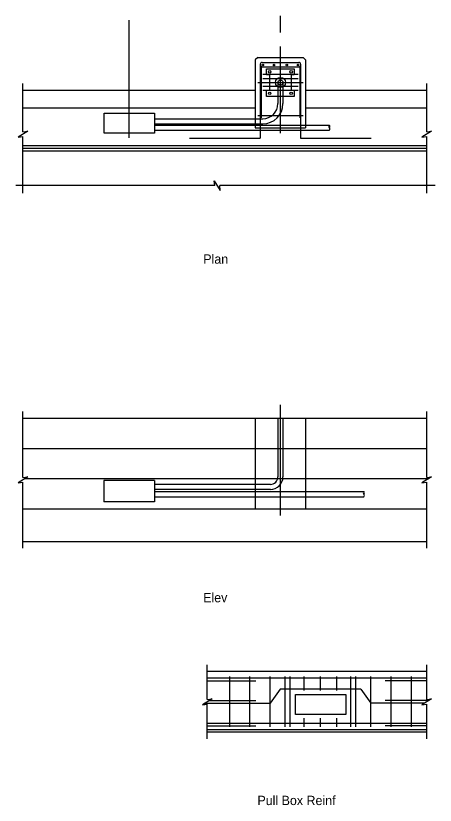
# Model space of a CAD drawing. Extents: x -844.9 to -803.6, y 403.6 to 443.1.
# Drawn here: x -817.47 to -803.61, y 417 to 443.08 of the extents above; entities that cross this region are included whole.
import ezdxf

# ---------------------------------------------------------------- set-up
doc = ezdxf.new("R2010")
doc.units = 0
for name, color, linetype in [('pp_NO-PLOT', 7, 'Continuous'), ('str_Center-Line-A', 7, 'Continuous'), ('str_Concrete-A', 7, 'Continuous'), ('str_Misc-Steel-A', 7, 'Continuous'), ('str_Reinforcement-B', 7, 'Continuous'), ('str_Reinforcement-C', 7, 'Continuous'), ('str_Reinforcement-D', 7, 'Continuous')]:
    doc.layers.add(name, color=color, linetype=linetype)

msp = doc.modelspace()

# ---------------------------------------------------------------- linework, layer by layer
at = {"layer": 'str_Center-Line-A'}
for p, q in [((-808.727, 442.529), (-808.727, 443.078)), ((-813.727, 439.05), (-813.727, 442.938)), ((-808.727, 439.201), (-808.727, 442.067)), ((-809.477, 440.872), (-807.977, 440.872)), ((-808.727, 426.567), (-808.727, 430.227)), ((-812.894, 427.725), (-814.561, 427.725)), ((-812.894, 427.023), (-814.561, 427.023))]:
    msp.add_line(p, q, dxfattribs=at)
at = {"layer": 'str_Concrete-A'}
for p, q in [((-809.477, 441.705), (-809.56, 441.622)), ((-809.56, 441.622), (-809.56, 440.038)), ((-809.477, 441.705), (-807.977, 441.705)), ((-809.394, 441.476), (-809.394, 439.038)), ((-809.331, 441.538), (-808.123, 441.538)), ((-808.061, 441.476), (-808.061, 439.038)), ((-807.894, 441.622), (-807.977, 441.705)), ((-807.894, 441.622), (-807.894, 440.038)), ((-817.238, 439.246), (-817.238, 440.842)), ((-808.811, 440.872), (-808.811, 440.176)), ((-808.644, 440.872), (-808.644, 440.176)), ((-803.891, 439.246), (-803.891, 440.842)), ((-817.238, 440.622), (-809.56, 440.622)), ((-807.894, 440.622), (-803.891, 440.622)), ((-817.238, 440.038), (-809.56, 440.038)), ((-809.56, 440.038), (-809.56, 439.372)), ((-807.894, 440.038), (-803.891, 440.038)), ((-807.894, 440.038), (-807.894, 439.372)), ((-812.89, 439.676), (-809.311, 439.676)), ((-812.89, 439.509), (-809.311, 439.509)), ((-812.89, 439.463), (-807.116, 439.463)), ((-817.078, 439.266), (-817.398, 439.066)), ((-817.238, 439.246), (-817.078, 439.266)), ((-812.89, 439.296), (-807.116, 439.296)), ((-809.56, 439.372), (-807.894, 439.372)), ((-803.731, 439.266), (-804.051, 439.066)), ((-803.891, 439.246), (-803.731, 439.266)), ((-817.398, 439.066), (-817.238, 439.086)), ((-817.238, 437.218), (-817.238, 439.086)), ((-811.727, 439.038), (-809.394, 439.038)), ((-808.061, 439.038), (-805.727, 439.038)), ((-804.051, 439.066), (-803.891, 439.086)), ((-803.891, 437.218), (-803.891, 439.086)), ((-817.238, 438.788), (-803.891, 438.788)), ((-817.238, 438.705), (-803.891, 438.705)), ((-817.238, 438.621), (-803.891, 438.621)), ((-810.895, 437.47), (-810.915, 437.63)), ((-810.915, 437.63), (-810.715, 437.31)), ((-810.895, 437.47), (-817.472, 437.47)), ((-810.715, 437.31), (-810.735, 437.47)), ((-803.613, 437.47), (-810.735, 437.47)), ((-817.238, 427.832), (-817.238, 430.01)), ((-803.891, 427.832), (-803.891, 430.01)), ((-817.238, 429.79), (-803.891, 429.79)), ((-809.56, 429.79), (-809.56, 428.79)), ((-808.811, 429.79), (-808.811, 427.848)), ((-808.644, 429.79), (-808.644, 427.848)), ((-807.894, 429.79), (-807.894, 428.79)), ((-817.238, 428.79), (-803.891, 428.79)), ((-809.56, 428.79), (-809.56, 427.79)), ((-807.894, 428.79), (-807.894, 427.79)), ((-817.078, 427.852), (-817.398, 427.652)), ((-817.398, 427.652), (-817.238, 427.672)), ((-817.238, 427.832), (-817.078, 427.852)), ((-817.238, 425.493), (-817.238, 427.672)), ((-817.176, 427.79), (-803.829, 427.79)), ((-814.561, 427.725), (-814.561, 427.023)), ((-812.894, 427.725), (-812.894, 427.023)), ((-809.56, 427.79), (-809.56, 426.79)), ((-807.894, 427.79), (-807.894, 426.79)), ((-803.731, 427.852), (-804.051, 427.652)), ((-804.051, 427.652), (-803.891, 427.672)), ((-803.891, 427.832), (-803.731, 427.852)), ((-803.891, 425.493), (-803.891, 427.672)), ((-809.061, 427.598), (-812.894, 427.598)), ((-809.061, 427.431), (-812.894, 427.431)), ((-812.894, 427.359), (-805.972, 427.359)), ((-812.894, 427.193), (-805.972, 427.193)), ((-817.238, 426.79), (-803.891, 426.79)), ((-817.238, 425.713), (-803.891, 425.713)), ((-811.146, 420.499), (-811.146, 421.639)), ((-803.891, 421.419), (-811.146, 421.419)), ((-803.891, 420.499), (-803.891, 421.639)), ((-810.402, 419.586), (-810.402, 421.252)), ((-809.735, 419.586), (-809.735, 421.252)), ((-809.069, 419.586), (-809.069, 421.252)), ((-808.569, 419.586), (-808.569, 421.252)), ((-808.402, 419.586), (-808.402, 421.252)), ((-807.944, 420.789), (-807.944, 421.252)), ((-807.402, 420.789), (-807.402, 421.252)), ((-806.86, 420.789), (-806.86, 421.252)), ((-806.402, 419.586), (-806.402, 421.252)), ((-806.235, 419.586), (-806.235, 421.252)), ((-805.735, 419.586), (-805.735, 421.252)), ((-805.069, 419.586), (-805.069, 421.252)), ((-804.402, 419.586), (-804.402, 421.252)), ((-810.986, 420.519), (-811.306, 420.319)), ((-811.306, 420.319), (-811.146, 420.339)), ((-811.146, 420.499), (-810.986, 420.519)), ((-811.146, 419.199), (-811.146, 420.339)), ((-803.731, 420.519), (-804.051, 420.319)), ((-804.051, 420.319), (-803.891, 420.339)), ((-803.891, 420.499), (-803.731, 420.519)), ((-803.891, 419.199), (-803.891, 420.339)), ((-807.944, 419.586), (-807.944, 419.878)), ((-807.402, 419.586), (-807.402, 419.878)), ((-806.86, 419.586), (-806.86, 419.878)), ((-811.146, 419.503), (-803.891, 419.503)), ((-803.891, 419.419), (-811.146, 419.419))]:
    msp.add_line(p, q, dxfattribs=at)
for points in [[(-814.557, 439.865), (-812.89, 439.865), (-812.89, 439.204), (-814.557, 439.204)], [(-808.235, 420.664), (-806.569, 420.664), (-806.569, 420.003), (-808.235, 420.003)]]:
    msp.add_lwpolyline(points, close=True, dxfattribs=at)
msp.add_circle((-808.727, 440.872), 0.0833, dxfattribs=at)
for centre, radius, start, end in [((-809.331, 441.476), 0.0625, 90, 180), ((-808.123, 441.476), 0.0625, 0, 90), ((-809.311, 440.176), 0.5, 270, 0), ((-809.311, 440.176), 0.667, 270, 0), ((-807.082, 439.421), 0.0536, 128.9604, 231.0396), ((-807.149, 439.421), 0.0536, 308.9604, 51.0396), ((-807.149, 439.338), 0.0536, 308.9604, 51.0396), ((-809.061, 427.848), 0.25, 270, 0), ((-809.061, 427.848), 0.417, 270, 0), ((-805.938, 427.318), 0.0536, 128.9604, 231.0396), ((-806.005, 427.318), 0.0536, 308.9604, 51.0396), ((-806.005, 427.234), 0.0536, 308.9604, 51.0396)]:
    msp.add_arc(centre, radius, start, end, dxfattribs=at)
at = {"layer": 'str_Misc-Steel-A'}
for p, q in [((-809.186, 441.33), (-808.269, 441.33)), ((-809.186, 441.122), (-809.186, 441.33)), ((-808.269, 441.33), (-808.269, 441.122)), ((-809.081, 441.122), (-809.186, 441.122)), ((-809.081, 440.622), (-809.081, 441.122)), ((-808.269, 441.122), (-808.373, 441.122)), ((-808.373, 441.122), (-808.373, 440.622)), ((-809.186, 440.413), (-809.186, 440.622)), ((-809.186, 440.622), (-809.081, 440.622)), ((-808.373, 440.622), (-808.269, 440.622)), ((-808.269, 440.622), (-808.269, 440.413)), ((-808.269, 440.413), (-809.186, 440.413))]:
    msp.add_line(p, q, dxfattribs=at)
for centre, radius in [((-809.081, 441.225), 0.0417), ((-808.374, 441.225), 0.0417), ((-808.727, 440.872), 0.167), ((-809.081, 440.518), 0.0417), ((-808.374, 440.518), 0.0417)]:
    msp.add_circle(centre, radius, dxfattribs=at)
at = {"layer": 'str_Reinforcement-B'}
for p, q in [((-809.368, 441.373), (-809.368, 439.705)), ((-809.347, 441.394), (-808.107, 441.394)), ((-808.087, 441.373), (-808.087, 439.705)), ((-809.477, 439.786), (-807.977, 439.786)), ((-803.891, 421.196), (-811.146, 421.196)), ((-811.146, 421.113), (-809.539, 421.113)), ((-803.891, 421.113), (-805.265, 421.113)), ((-808.735, 420.836), (-809.069, 420.374)), ((-806.069, 420.836), (-808.735, 420.836)), ((-806.069, 420.836), (-805.735, 420.374)), ((-811.219, 420.374), (-809.069, 420.374)), ((-811.085, 420.457), (-809.539, 420.457)), ((-803.963, 420.374), (-805.735, 420.374)), ((-803.83, 420.457), (-805.265, 420.457)), ((-803.891, 419.703), (-811.146, 419.703)), ((-811.146, 419.62), (-809.539, 419.62)), ((-803.891, 419.62), (-805.265, 419.62))]:
    msp.add_line(p, q, dxfattribs=at)
for centre, start, end in [((-809.347, 441.373), 90, 180), ((-808.107, 441.373), 0, 90)]:
    msp.add_arc(centre, 0.0208, start, end, dxfattribs=at)
at = {"layer": 'str_Reinforcement-C'}
for centre in [(-809.309, 441.452), (-808.938, 441.452), (-808.517, 441.452), (-808.145, 441.452)]:
    msp.add_circle(centre, 0.026, dxfattribs=at)
at = {"layer": 'str_Reinforcement-D'}
for p, q in [((-808.144, 441.133), (-809.31, 441.133)), ((-808.144, 440.999), (-809.31, 440.999)), ((-808.144, 440.744), (-809.31, 440.744)), ((-808.144, 440.61), (-809.31, 440.61))]:
    msp.add_line(p, q, dxfattribs=at)

# ---------------------------------------------------------------- texts
at = {"layer": 'pp_NO-PLOT'}
for s, p in [('Plan', (-811.277, 434.889)), ('Elev', (-811.281, 423.705)), ('Pull Box Reinf', (-809.487, 417.007))]:
    msp.add_text(s, height=0.3072, dxfattribs=at).set_placement(p)

doc.saveas('drawing.dxf')
